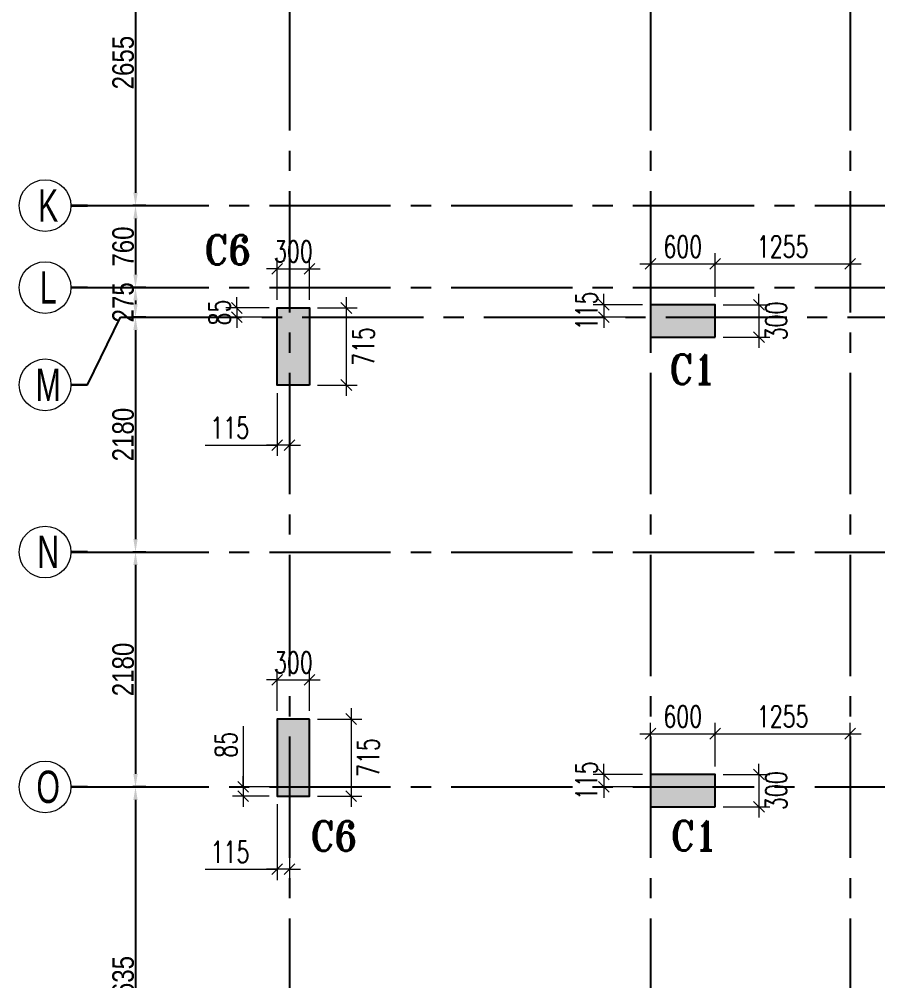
# Model space of a CAD drawing. Header units: millimetres. Extents: x 1123469 to 1752051, y -126924 to 196924.
# Drawn here: x 1363246 to 1371216, y -26813 to -17889 of the extents above; entities that cross this region are included whole.
import ezdxf
from ezdxf.enums import TextEntityAlignment as Align

# ---------------------------------------------------------------- set-up
doc = ezdxf.new("R2010")
doc.units = ezdxf.units.MM
doc.header["$LTSCALE"] = 500
doc.header["$MEASUREMENT"] = 0
doc.header["$PDMODE"] = 34
for name, pattern in [('CONTINOUS', [0]), ('DASHDOT', [1, 0.5, -0.25, 0, -0.25]), ('Site$0$CENTER2', [1.125, 0.75, -0.125, 0.125, -0.125])]:
    doc.linetypes.add(name, pattern=pattern)
doc.layers.get('Defpoints').update_dxf_attribs({"lineweight": 0})
for name, color, linetype, lineweight in [('COL. NO.', 1, 'DASHDOT', 15), ('CUT OUT', 1, 'Continuous', 13), ('dim-M', 1, 'Continuous', 15), ('GRID NO.', 7, 'Continuous', 20), ('TOWER COL HATCH', 253, 'Continuous', 20)]:
    doc.layers.add(name, color=color, linetype=linetype, lineweight=lineweight)
for name, color, linetype in [('GLASS', 5, 'Continuous'), ('GRID', 7, 'Continuous'), ('GRID DIM', 7, 'Continuous'), ('TOWER AREA COLUMN.', 6, 'Continuous')]:
    doc.layers.add(name, color=color, linetype=linetype)
doc.styles.add('2MM', font='romans.shx', dxfattribs={"width": 0.7})
doc.styles.add('D50', font='arial.ttf', dxfattribs={"width": 0.8})
doc.styles.add('ROMANT', font='romant__.ttf', dxfattribs={"width": 0.9, "height": 600})
doc.dimstyles.new('INNER DIM', dxfattribs={"dimtxt": 200, "dimasz": 120, "dimexe": 25, "dimexo": 25, "dimgap": 12, "dimtad": 1, "dimdec": 0, "dimrnd": 5, "dimzin": 0, "dimdsep": 46, "dimtxsty": 'D50', "dimcen": 0.09, "dimdle": 25, "dimclrt": 6, "dimadec": 0, "dimazin": 0, "dimtfac": 1, "dimtdec": 0, "dimtofl": 0, "dimtmove": 1, "dimatfit": 3, "dimfxl": 75, "dimtolj": 1, "dimtzin": 0, "dimarcsym": 0})
doc.dimstyles.new('RAJESH', dxfattribs={"dimtxt": 200, "dimasz": 180, "dimexe": 100, "dimexo": 250, "dimgap": 50, "dimtad": 2, "dimdec": 0, "dimzin": 1, "dimdsep": 46, "dimtxsty": '2MM', "dimblk": 'OBLIQUE', "dimcen": 0, "dimdle": 100, "dimclrd": 1, "dimclre": 1, "dimclrt": 3, "dimadec": 0, "dimazin": 0, "dimtfac": 1, "dimtdec": 0, "dimtix": 1, "dimtmove": 2, "dimatfit": 3, "dimfxl": 1, "dimtolj": 1, "dimlwd": -1, "dimarcsym": 0})

# ---------------------------------------------------------------- blocks, each defined once
blk = doc.blocks.new('GRID MARK')
at = {"layer": 'GRID NO.', "const_width": 50}
blk.add_lwpolyline([(0, -541), (0, -891)], dxfattribs=at)
at = {"layer": 'GRID NO.'}
blk.add_circle((0, 0), 541, dxfattribs=at)
at = {"layer": 'GRID NO.', "style": 'D50', "width": 0.8}
blk.add_attdef('Y1', text='', height=500, dxfattribs=at).set_placement((-33, -267), align=Align.CENTER)
blk = doc.blocks.new('*D58')
at = {"layer": 'Defpoints', "color": 0, "linetype": 'Continuous', "transparency": 16777216}
for p in [(1364612.7, 241193.8), (1364325, 238538.8), (1364447.2, 238538.8)]:
    blk.add_point(p, dxfattribs=at)
at = {"layer": 'GRID DIM', "color": 0, "linetype": 'Continuous', "lineweight": -2, "transparency": 16777216}
for p, q in [((1364587.7, 241193.8), (1364300, 241193.8)), ((1364422.2, 238538.8), (1364300, 238538.8))]:
    blk.add_line(p, q, dxfattribs=at)
at = {"layer": 'GRID DIM', "linetype": 'Continuous', "lineweight": -2, "transparency": 16777216}
blk.add_line((1364325, 241073.8), (1364325, 238658.8), dxfattribs=at)
at = {"layer": 'GRID DIM', "linetype": 'Continuous', "transparency": 16777216}
for points in [[(1364305, 241073.8), (1364345, 241073.8), (1364325, 241193.8)], [(1364305, 238658.8), (1364345, 238658.8), (1364325, 238538.8)]]:
    blk.add_solid(points, dxfattribs=at)
at = {"layer": 'GRID DIM', "linetype": 'Continuous', "transparency": 16777216, "insert": (1364210.9, 239866.3), "char_height": 200, "attachment_point": 5, "rotation": 90, "style": 'D50'}
blk.add_mtext('\\A1;2655', dxfattribs=at)
blk = doc.blocks.new('*D59')
at = {"layer": 'Defpoints', "color": 0, "linetype": 'Continuous', "transparency": 16777216}
for p in [(1364447.2, 238538.8), (1364325, 237778.8), (1364447.2, 237778.8)]:
    blk.add_point(p, dxfattribs=at)
at = {"layer": 'GRID DIM', "color": 0, "linetype": 'Continuous', "lineweight": -2, "transparency": 16777216}
for p, q in [((1364422.2, 238538.8), (1364300, 238538.8)), ((1364422.2, 237778.8), (1364300, 237778.8))]:
    blk.add_line(p, q, dxfattribs=at)
at = {"layer": 'GRID DIM', "linetype": 'Continuous', "lineweight": -2, "transparency": 16777216}
blk.add_line((1364325, 238418.8), (1364325, 237898.8), dxfattribs=at)
at = {"layer": 'GRID DIM', "linetype": 'Continuous', "transparency": 16777216}
for points in [[(1364305, 238418.8), (1364345, 238418.8), (1364325, 238538.8)], [(1364305, 237898.8), (1364345, 237898.8), (1364325, 237778.8)]]:
    blk.add_solid(points, dxfattribs=at)
at = {"layer": 'GRID DIM', "linetype": 'Continuous', "transparency": 16777216, "insert": (1364210.9, 238158.8), "char_height": 200, "attachment_point": 5, "rotation": 90, "style": 'D50'}
blk.add_mtext('\\A1;760', dxfattribs=at)
blk = doc.blocks.new('*D60')
at = {"layer": 'Defpoints', "color": 0, "linetype": 'Continuous', "transparency": 16777216}
for p in [(1364447.2, 237778.8), (1364325, 237504), (1364447.2, 237504)]:
    blk.add_point(p, dxfattribs=at)
at = {"layer": 'GRID DIM', "color": 0, "linetype": 'Continuous', "lineweight": -2, "transparency": 16777216}
for p, q in [((1364422.2, 237778.8), (1364300, 237778.8)), ((1364422.2, 237504), (1364300, 237504))]:
    blk.add_line(p, q, dxfattribs=at)
at = {"layer": 'GRID DIM', "linetype": 'Continuous', "lineweight": -2, "transparency": 16777216}
blk.add_line((1364325, 237658.8), (1364325, 237624), dxfattribs=at)
at = {"layer": 'GRID DIM', "linetype": 'Continuous', "transparency": 16777216}
for points in [[(1364305, 237658.8), (1364345, 237658.8), (1364325, 237778.8)], [(1364305, 237624), (1364345, 237624), (1364325, 237504)]]:
    blk.add_solid(points, dxfattribs=at)
at = {"layer": 'GRID DIM', "linetype": 'Continuous', "transparency": 16777216, "insert": (1364210.9, 237641.4), "char_height": 200, "attachment_point": 5, "rotation": 90, "style": 'D50'}
blk.add_mtext('\\A1;275', dxfattribs=at)
blk = doc.blocks.new('*D61')
at = {"layer": 'Defpoints', "color": 0, "linetype": 'Continuous', "transparency": 16777216}
for p in [(1364447.2, 237504), (1364325, 235324.1), (1364447.2, 235324.1)]:
    blk.add_point(p, dxfattribs=at)
at = {"layer": 'GRID DIM', "color": 0, "linetype": 'Continuous', "lineweight": -2, "transparency": 16777216}
for p, q in [((1364422.2, 237504), (1364300, 237504)), ((1364422.2, 235324.1), (1364300, 235324.1))]:
    blk.add_line(p, q, dxfattribs=at)
at = {"layer": 'GRID DIM', "linetype": 'Continuous', "lineweight": -2, "transparency": 16777216}
blk.add_line((1364325, 237384), (1364325, 235444.1), dxfattribs=at)
at = {"layer": 'GRID DIM', "linetype": 'Continuous', "transparency": 16777216}
for points in [[(1364305, 237384), (1364345, 237384), (1364325, 237504)], [(1364305, 235444.1), (1364345, 235444.1), (1364325, 235324.1)]]:
    blk.add_solid(points, dxfattribs=at)
at = {"layer": 'GRID DIM', "linetype": 'Continuous', "transparency": 16777216, "insert": (1364210.9, 236414), "char_height": 200, "attachment_point": 5, "rotation": 90, "style": 'D50'}
blk.add_mtext('\\A1;2180', dxfattribs=at)
blk = doc.blocks.new('*D62')
at = {"layer": 'Defpoints', "color": 0, "linetype": 'Continuous', "transparency": 16777216}
for p in [(1364447.2, 235324.1), (1364325, 233143.8), (1364447.2, 233143.8)]:
    blk.add_point(p, dxfattribs=at)
at = {"layer": 'GRID DIM', "color": 0, "linetype": 'Continuous', "lineweight": -2, "transparency": 16777216}
for p, q in [((1364422.2, 235324.1), (1364300, 235324.1)), ((1364422.2, 233143.8), (1364300, 233143.8))]:
    blk.add_line(p, q, dxfattribs=at)
at = {"layer": 'GRID DIM', "linetype": 'Continuous', "lineweight": -2, "transparency": 16777216}
blk.add_line((1364325, 235204.1), (1364325, 233263.8), dxfattribs=at)
at = {"layer": 'GRID DIM', "linetype": 'Continuous', "transparency": 16777216}
for points in [[(1364305, 235204.1), (1364345, 235204.1), (1364325, 235324.1)], [(1364305, 233263.8), (1364345, 233263.8), (1364325, 233143.8)]]:
    blk.add_solid(points, dxfattribs=at)
at = {"layer": 'GRID DIM', "linetype": 'Continuous', "transparency": 16777216, "insert": (1364210.9, 234233.9), "char_height": 200, "attachment_point": 5, "rotation": 90, "style": 'D50'}
blk.add_mtext('\\A1;2180', dxfattribs=at)
blk = doc.blocks.new('*D63')
at = {"layer": 'Defpoints', "color": 0, "linetype": 'Continuous', "transparency": 16777216}
for p in [(1364447.2, 233143.8), (1364325, 229508.8), (1364447.2, 229508.8)]:
    blk.add_point(p, dxfattribs=at)
at = {"layer": 'GRID DIM', "color": 0, "linetype": 'Continuous', "lineweight": -2, "transparency": 16777216}
for p, q in [((1364422.2, 233143.8), (1364300, 233143.8)), ((1364422.2, 229508.8), (1364300, 229508.8))]:
    blk.add_line(p, q, dxfattribs=at)
at = {"layer": 'GRID DIM', "linetype": 'Continuous', "lineweight": -2, "transparency": 16777216}
blk.add_line((1364325, 233023.8), (1364325, 229628.8), dxfattribs=at)
at = {"layer": 'GRID DIM', "linetype": 'Continuous', "transparency": 16777216}
for points in [[(1364305, 233023.8), (1364345, 233023.8), (1364325, 233143.8)], [(1364305, 229628.8), (1364345, 229628.8), (1364325, 229508.8)]]:
    blk.add_solid(points, dxfattribs=at)
at = {"layer": 'GRID DIM', "linetype": 'Continuous', "transparency": 16777216, "insert": (1364210.8, 231326.3), "char_height": 200, "attachment_point": 5, "rotation": 90, "style": 'D50'}
blk.add_mtext('\\A1;3635', dxfattribs=at)
blk = doc.blocks.new('3tgra')
at = {"layer": 'TOWER COL HATCH'}
h = blk.add_hatch(color=253, dxfattribs=at)
h.dxf.hatch_style = 1
h.paths.add_polyline_path([(1365940.6, 76331.9), (1365640.6, 76331.9), (1365640.6, 77046.9), (1365940.6, 77046.9)])
h = blk.add_hatch(color=253, dxfattribs=at)
h.dxf.hatch_style = 1
h.paths.add_polyline_path([(1369705.6, 76776.9), (1369705.6, 77076.9), (1369105.6, 77076.9), (1369105.6, 76776.9)])
h = blk.add_hatch(color=253, dxfattribs=at)
h.dxf.hatch_style = 1
h.paths.add_polyline_path([(1365940.6, 73231.8), (1365640.6, 73231.8), (1365640.6, 72516.8), (1365940.6, 72516.8)])
h = blk.add_hatch(color=253, dxfattribs=at)
h.dxf.hatch_style = 1
h.paths.add_polyline_path([(1369705.6, 72416.8), (1369705.6, 72716.8), (1369105.6, 72716.8), (1369105.6, 72416.8)])
at = {"layer": 'TOWER AREA COLUMN.', "color": 4}
for points in [[(1365940.6, 76331.9), (1365640.6, 76331.9), (1365640.6, 77046.9), (1365940.6, 77046.9)], [(1369705.6, 76776.9), (1369705.6, 77076.9), (1369105.6, 77076.9), (1369105.6, 76776.9)], [(1365940.6, 73231.8), (1365640.6, 73231.8), (1365640.6, 72516.8), (1365940.6, 72516.8)], [(1369705.6, 72416.8), (1369705.6, 72716.8), (1369105.6, 72716.8), (1369105.6, 72416.8)]]:
    blk.add_lwpolyline(points, close=True, dxfattribs=at)
blk = doc.blocks.new('_Oblique')
at = {"color": 0, "linetype": 'ByBlock', "lineweight": -2}
blk.add_line((-0.5, -0.5), (0.5, 0.5), dxfattribs=at)
blk = doc.blocks.new('*D1685')
at = {"layer": 'Defpoints', "color": 0, "ltscale": 100, "transparency": 16777216}
for p in [(1365940.6, 77411.3), (1365640.6, 77046.9), (1365940.6, 77046.9)]:
    blk.add_point(p, dxfattribs=at)
at = {"layer": 'dim-M', "color": 1, "lineweight": -2, "ltscale": 100, "transparency": 16777216}
for p, q in [((1365640.6, 77121.9), (1365640.6, 77511.3)), ((1365940.6, 77121.9), (1365940.6, 77511.3))]:
    blk.add_line(p, q, dxfattribs=at)
at = {"layer": 'dim-M', "color": 1, "ltscale": 100, "transparency": 16777216}
for p, q in [((1365640.6, 77411.3), (1365540.6, 77411.3)), ((1365640.6, 77411.3), (1365940.6, 77411.3)), ((1365940.6, 77411.3), (1366040.6, 77411.3))]:
    blk.add_line(p, q, dxfattribs=at)
at = {"layer": 'dim-M', "color": 1, "ltscale": 100, "transparency": 16777216, "xscale": 100, "yscale": 100, "zscale": 100}
blk.add_blockref('_Oblique', (1365640.6, 77411.3), dxfattribs=at)
at = {"layer": 'dim-M', "color": 1, "ltscale": 100, "transparency": 16777216, "xscale": 100, "yscale": 100, "zscale": 100, "rotation": 180}
blk.add_blockref('_Oblique', (1365940.6, 77411.3), dxfattribs=at)
at = {"layer": 'dim-M', "color": 3, "ltscale": 100, "transparency": 16777216, "insert": (1365790.6, 77571.3), "char_height": 200, "attachment_point": 5, "style": '2MM'}
blk.add_mtext('\\A1;300', dxfattribs=at)
blk = doc.blocks.new('*D1686')
at = {"layer": 'Defpoints', "color": 0, "ltscale": 100, "transparency": 16777216}
for p in [(1365940.6, 77046.9), (1365940.6, 76331.9), (1366281.9, 76331.9)]:
    blk.add_point(p, dxfattribs=at)
at = {"layer": 'dim-M', "color": 1, "ltscale": 100, "transparency": 16777216}
blk.add_line((1366281.9, 77146.9), (1366281.9, 76231.9), dxfattribs=at)
at = {"layer": 'dim-M', "color": 1, "lineweight": -2, "ltscale": 100, "transparency": 16777216}
for p, q in [((1366015.6, 77046.9), (1366381.9, 77046.9)), ((1366015.6, 76331.9), (1366381.9, 76331.9))]:
    blk.add_line(p, q, dxfattribs=at)
at = {"layer": 'dim-M', "color": 1, "ltscale": 100, "transparency": 16777216, "xscale": 100, "yscale": 100, "zscale": 100}
for p, rotation in [((1366281.9, 77046.9), 90), ((1366281.9, 76331.9), 270)]:
    blk.add_blockref('_Oblique', p, dxfattribs=dict(at, rotation=rotation))
at = {"layer": 'dim-M', "color": 3, "ltscale": 100, "transparency": 16777216, "insert": (1366441.9, 76689.4), "char_height": 200, "attachment_point": 5, "rotation": 90, "style": '2MM'}
blk.add_mtext('\\A1;715', dxfattribs=at)
blk = doc.blocks.new('*D1687')
at = {"layer": 'Defpoints', "color": 0, "ltscale": 100, "transparency": 16777216}
for p in [(1365640.6, 77046.9), (1365265.1, 76961.9), (1365640.6, 76961.9)]:
    blk.add_point(p, dxfattribs=at)
at = {"layer": 'dim-M', "color": 1, "ltscale": 100, "transparency": 16777216}
for p, q in [((1365265.1, 77046.9), (1365265.1, 77146.9)), ((1365265.1, 77046.9), (1365265.1, 76961.9)), ((1365265.1, 76961.9), (1365265.1, 76861.9))]:
    blk.add_line(p, q, dxfattribs=at)
at = {"layer": 'dim-M', "color": 1, "lineweight": -2, "ltscale": 100, "transparency": 16777216}
for p, q in [((1365565.6, 77046.9), (1365165.1, 77046.9)), ((1365565.6, 76961.9), (1365165.1, 76961.9))]:
    blk.add_line(p, q, dxfattribs=at)
at = {"layer": 'dim-M', "color": 1, "ltscale": 100, "transparency": 16777216, "xscale": 100, "yscale": 100, "zscale": 100}
for p, rotation in [((1365265.1, 77046.9), 270), ((1365265.1, 76961.9), 90)]:
    blk.add_blockref('_Oblique', p, dxfattribs=dict(at, rotation=rotation))
at = {"layer": 'dim-M', "color": 3, "ltscale": 100, "transparency": 16777216, "insert": (1365105.1, 77004.4), "char_height": 200, "attachment_point": 5, "rotation": 90, "style": '2MM'}
blk.add_mtext('\\A1;85', dxfattribs=at)
blk = doc.blocks.new('*D1688')
at = {"layer": 'Defpoints', "color": 0, "ltscale": 100, "transparency": 16777216}
for p in [(1365640.6, 76331.9), (1365755.6, 76331.9), (1365640.6, 75774.5)]:
    blk.add_point(p, dxfattribs=at)
at = {"layer": 'dim-M', "color": 1, "lineweight": -2, "ltscale": 100, "transparency": 16777216}
for p, q in [((1365640.6, 76256.9), (1365640.6, 75674.5)), ((1365755.6, 76256.9), (1365755.6, 75674.5))]:
    blk.add_line(p, q, dxfattribs=at)
at = {"layer": 'dim-M', "color": 1, "ltscale": 100, "transparency": 16777216}
for p, q in [((1364970.6, 75774.5), (1365640.6, 75774.5)), ((1365640.6, 75774.5), (1365540.6, 75774.5)), ((1365755.6, 75774.5), (1365640.6, 75774.5)), ((1365755.6, 75774.5), (1365640.6, 75774.5)), ((1365755.6, 75774.5), (1365855.6, 75774.5))]:
    blk.add_line(p, q, dxfattribs=at)
at = {"layer": 'dim-M', "color": 1, "ltscale": 100, "transparency": 16777216, "xscale": 100, "yscale": 100, "zscale": 100}
blk.add_blockref('_Oblique', (1365640.6, 75774.5), dxfattribs=at)
at = {"layer": 'dim-M', "color": 1, "ltscale": 100, "transparency": 16777216, "xscale": 100, "yscale": 100, "zscale": 100, "rotation": 180}
blk.add_blockref('_Oblique', (1365755.6, 75774.5), dxfattribs=at)
at = {"layer": 'dim-M', "color": 3, "ltscale": 100, "transparency": 16777216, "insert": (1365200.6, 75934.5), "char_height": 200, "attachment_point": 5, "style": '2MM'}
blk.add_mtext('\\A1;115', dxfattribs=at)
blk = doc.blocks.new('*D1689')
at = {"layer": 'Defpoints', "color": 0, "ltscale": 100, "transparency": 16777216}
for p in [(1365940.6, 73596.1), (1365640.6, 73231.8), (1365940.6, 73231.8)]:
    blk.add_point(p, dxfattribs=at)
at = {"layer": 'dim-M', "color": 1, "lineweight": -2, "ltscale": 100, "transparency": 16777216}
for p, q in [((1365640.6, 73306.8), (1365640.6, 73696.1)), ((1365940.6, 73306.8), (1365940.6, 73696.1))]:
    blk.add_line(p, q, dxfattribs=at)
at = {"layer": 'dim-M', "color": 1, "ltscale": 100, "transparency": 16777216}
for p, q in [((1365640.6, 73596.1), (1365540.6, 73596.1)), ((1365640.6, 73596.1), (1365940.6, 73596.1)), ((1365940.6, 73596.1), (1366040.6, 73596.1))]:
    blk.add_line(p, q, dxfattribs=at)
at = {"layer": 'dim-M', "color": 1, "ltscale": 100, "transparency": 16777216, "xscale": 100, "yscale": 100, "zscale": 100}
blk.add_blockref('_Oblique', (1365640.6, 73596.1), dxfattribs=at)
at = {"layer": 'dim-M', "color": 1, "ltscale": 100, "transparency": 16777216, "xscale": 100, "yscale": 100, "zscale": 100, "rotation": 180}
blk.add_blockref('_Oblique', (1365940.6, 73596.1), dxfattribs=at)
at = {"layer": 'dim-M', "color": 3, "ltscale": 100, "transparency": 16777216, "insert": (1365790.6, 73756.1), "char_height": 200, "attachment_point": 5, "style": '2MM'}
blk.add_mtext('\\A1;300', dxfattribs=at)
blk = doc.blocks.new('*D1690')
at = {"layer": 'Defpoints', "color": 0, "ltscale": 100, "transparency": 16777216}
for p in [(1365940.6, 73231.8), (1365940.6, 72516.8), (1366326.4, 72516.8)]:
    blk.add_point(p, dxfattribs=at)
at = {"layer": 'dim-M', "color": 1, "ltscale": 100, "transparency": 16777216}
blk.add_line((1366326.4, 73331.8), (1366326.4, 72416.8), dxfattribs=at)
at = {"layer": 'dim-M', "color": 1, "lineweight": -2, "ltscale": 100, "transparency": 16777216}
for p, q in [((1366015.6, 73231.8), (1366426.4, 73231.8)), ((1366015.6, 72516.8), (1366426.4, 72516.8))]:
    blk.add_line(p, q, dxfattribs=at)
at = {"layer": 'dim-M', "color": 1, "ltscale": 100, "transparency": 16777216, "xscale": 100, "yscale": 100, "zscale": 100}
for p, rotation in [((1366326.4, 73231.8), 90), ((1366326.4, 72516.8), 270)]:
    blk.add_blockref('_Oblique', p, dxfattribs=dict(at, rotation=rotation))
at = {"layer": 'dim-M', "color": 3, "ltscale": 100, "transparency": 16777216, "insert": (1366486.4, 72874.3), "char_height": 200, "attachment_point": 5, "rotation": 90, "style": '2MM'}
blk.add_mtext('\\A1;715', dxfattribs=at)
blk = doc.blocks.new('*D1691')
at = {"layer": 'Defpoints', "color": 0, "ltscale": 100, "transparency": 16777216}
for p in [(1365640.6, 72601.8), (1365325.1, 72516.8), (1365640.6, 72516.8)]:
    blk.add_point(p, dxfattribs=at)
at = {"layer": 'dim-M', "color": 1, "ltscale": 100, "transparency": 16777216}
for p, q in [((1365325.1, 73166), (1365325.1, 72601.8)), ((1365325.1, 72601.8), (1365325.1, 72701.8)), ((1365325.1, 72601.8), (1365325.1, 72516.8)), ((1365325.1, 72601.8), (1365325.1, 72516.8)), ((1365325.1, 72516.8), (1365325.1, 72416.8))]:
    blk.add_line(p, q, dxfattribs=at)
at = {"layer": 'dim-M', "color": 1, "lineweight": -2, "ltscale": 100, "transparency": 16777216}
for p, q in [((1365565.6, 72601.8), (1365225.1, 72601.8)), ((1365565.6, 72516.8), (1365225.1, 72516.8))]:
    blk.add_line(p, q, dxfattribs=at)
at = {"layer": 'dim-M', "color": 1, "ltscale": 100, "transparency": 16777216, "xscale": 100, "yscale": 100, "zscale": 100}
for p, rotation in [((1365325.1, 72601.8), 270), ((1365325.1, 72516.8), 90)]:
    blk.add_blockref('_Oblique', p, dxfattribs=dict(at, rotation=rotation))
at = {"layer": 'dim-M', "color": 3, "ltscale": 100, "transparency": 16777216, "insert": (1365165.1, 72992.6), "char_height": 200, "attachment_point": 5, "rotation": 90, "style": '2MM'}
blk.add_mtext('\\A1;85', dxfattribs=at)
blk = doc.blocks.new('*D1692')
at = {"layer": 'Defpoints', "color": 0, "ltscale": 100, "transparency": 16777216}
for p in [(1365640.6, 72516.8), (1365755.6, 72516.8), (1365640.6, 71837.7)]:
    blk.add_point(p, dxfattribs=at)
at = {"layer": 'dim-M', "color": 1, "lineweight": -2, "ltscale": 100, "transparency": 16777216}
for p, q in [((1365640.6, 72441.8), (1365640.6, 71737.7)), ((1365755.6, 72441.8), (1365755.6, 71737.7))]:
    blk.add_line(p, q, dxfattribs=at)
at = {"layer": 'dim-M', "color": 1, "ltscale": 100, "transparency": 16777216}
for p, q in [((1364972.4, 71837.7), (1365640.6, 71837.7)), ((1365640.6, 71837.7), (1365540.6, 71837.7)), ((1365755.6, 71837.7), (1365640.6, 71837.7)), ((1365755.6, 71837.7), (1365640.6, 71837.7)), ((1365755.6, 71837.7), (1365855.6, 71837.7))]:
    blk.add_line(p, q, dxfattribs=at)
at = {"layer": 'dim-M', "color": 1, "ltscale": 100, "transparency": 16777216, "xscale": 100, "yscale": 100, "zscale": 100}
blk.add_blockref('_Oblique', (1365640.6, 71837.7), dxfattribs=at)
at = {"layer": 'dim-M', "color": 1, "ltscale": 100, "transparency": 16777216, "xscale": 100, "yscale": 100, "zscale": 100, "rotation": 180}
blk.add_blockref('_Oblique', (1365755.6, 71837.7), dxfattribs=at)
at = {"layer": 'dim-M', "color": 3, "ltscale": 100, "transparency": 16777216, "insert": (1365202.4, 71997.7), "char_height": 200, "attachment_point": 5, "style": '2MM'}
blk.add_mtext('\\A1;115', dxfattribs=at)
blk = doc.blocks.new('*D1762')
at = {"layer": 'Defpoints', "color": 0, "ltscale": 100, "transparency": 16777216}
for p in [(1369705.6, 77455.7), (1369105.6, 77076.9), (1369705.6, 77076.9)]:
    blk.add_point(p, dxfattribs=at)
at = {"layer": 'dim-M', "color": 1, "lineweight": -2, "ltscale": 100, "transparency": 16777216}
for p, q in [((1369105.6, 77151.9), (1369105.6, 77555.7)), ((1369705.6, 77151.9), (1369705.6, 77555.7))]:
    blk.add_line(p, q, dxfattribs=at)
at = {"layer": 'dim-M', "color": 1, "ltscale": 100, "transparency": 16777216}
blk.add_line((1369005.6, 77455.7), (1369805.6, 77455.7), dxfattribs=at)
at = {"layer": 'dim-M', "color": 1, "ltscale": 100, "transparency": 16777216, "xscale": 100, "yscale": 100, "zscale": 100, "rotation": 180}
blk.add_blockref('_Oblique', (1369105.6, 77455.7), dxfattribs=at)
at = {"layer": 'dim-M', "color": 1, "ltscale": 100, "transparency": 16777216, "xscale": 100, "yscale": 100, "zscale": 100}
blk.add_blockref('_Oblique', (1369705.6, 77455.7), dxfattribs=at)
at = {"layer": 'dim-M', "color": 3, "ltscale": 100, "transparency": 16777216, "insert": (1369405.6, 77615.7), "char_height": 200, "attachment_point": 5, "style": '2MM'}
blk.add_mtext('\\A1;600', dxfattribs=at)
blk = doc.blocks.new('*D1763')
at = {"layer": 'Defpoints', "color": 0, "ltscale": 100, "transparency": 16777216}
for p in [(1370960.6, 77455.7), (1369705.6, 77076.9), (1370960.6, 77076.9)]:
    blk.add_point(p, dxfattribs=at)
at = {"layer": 'dim-M', "color": 1, "lineweight": -2, "ltscale": 100, "transparency": 16777216}
for p, q in [((1369705.6, 77151.9), (1369705.6, 77555.7)), ((1370960.6, 77151.9), (1370960.6, 77555.7))]:
    blk.add_line(p, q, dxfattribs=at)
at = {"layer": 'dim-M', "color": 1, "ltscale": 100, "transparency": 16777216}
blk.add_line((1369605.6, 77455.7), (1371060.6, 77455.7), dxfattribs=at)
at = {"layer": 'dim-M', "color": 1, "ltscale": 100, "transparency": 16777216, "xscale": 100, "yscale": 100, "zscale": 100, "rotation": 180}
blk.add_blockref('_Oblique', (1369705.6, 77455.7), dxfattribs=at)
at = {"layer": 'dim-M', "color": 1, "ltscale": 100, "transparency": 16777216, "xscale": 100, "yscale": 100, "zscale": 100}
blk.add_blockref('_Oblique', (1370960.6, 77455.7), dxfattribs=at)
at = {"layer": 'dim-M', "color": 3, "ltscale": 100, "transparency": 16777216, "insert": (1370333.1, 77615.7), "char_height": 200, "attachment_point": 5, "style": '2MM'}
blk.add_mtext('\\A1;1255', dxfattribs=at)
blk = doc.blocks.new('*D1764')
at = {"layer": 'Defpoints', "color": 0, "ltscale": 100, "transparency": 16777216}
for p in [(1369705.6, 77076.9), (1369705.6, 76776.9), (1370113.2, 76776.9)]:
    blk.add_point(p, dxfattribs=at)
at = {"layer": 'dim-M', "color": 1, "ltscale": 100, "transparency": 16777216}
for p, q in [((1370113.2, 77076.9), (1370113.2, 77176.9)), ((1370113.2, 77076.9), (1370113.2, 76776.9)), ((1370113.2, 76776.9), (1370113.2, 76676.9))]:
    blk.add_line(p, q, dxfattribs=at)
at = {"layer": 'dim-M', "color": 1, "lineweight": -2, "ltscale": 100, "transparency": 16777216}
for p, q in [((1369780.6, 77076.9), (1370213.2, 77076.9)), ((1369780.6, 76776.9), (1370213.2, 76776.9))]:
    blk.add_line(p, q, dxfattribs=at)
at = {"layer": 'dim-M', "color": 1, "ltscale": 100, "transparency": 16777216, "xscale": 100, "yscale": 100, "zscale": 100}
for p, rotation in [((1370113.2, 77076.9), 270), ((1370113.2, 76776.9), 90)]:
    blk.add_blockref('_Oblique', p, dxfattribs=dict(at, rotation=rotation))
at = {"layer": 'dim-M', "color": 3, "ltscale": 100, "transparency": 16777216, "insert": (1370273.2, 76926.9), "char_height": 200, "attachment_point": 5, "rotation": 90, "style": '2MM'}
blk.add_mtext('\\A1;300', dxfattribs=at)
blk = doc.blocks.new('*D1765')
at = {"layer": 'Defpoints', "color": 0, "ltscale": 100, "transparency": 16777216}
for p in [(1369105.6, 77076.9), (1368672.6, 76961.9), (1369105.6, 76961.9)]:
    blk.add_point(p, dxfattribs=at)
at = {"layer": 'dim-M', "color": 1, "ltscale": 100, "transparency": 16777216}
for p, q in [((1368672.6, 77076.9), (1368672.6, 77176.9)), ((1368672.6, 77076.9), (1368672.6, 76961.9)), ((1368672.6, 76961.9), (1368672.6, 76861.9))]:
    blk.add_line(p, q, dxfattribs=at)
at = {"layer": 'dim-M', "color": 1, "lineweight": -2, "ltscale": 100, "transparency": 16777216}
for p, q in [((1369030.6, 77076.9), (1368572.6, 77076.9)), ((1369030.6, 76961.9), (1368572.6, 76961.9))]:
    blk.add_line(p, q, dxfattribs=at)
at = {"layer": 'dim-M', "color": 1, "ltscale": 100, "transparency": 16777216, "xscale": 100, "yscale": 100, "zscale": 100}
for p, rotation in [((1368672.6, 77076.9), 270), ((1368672.6, 76961.9), 90)]:
    blk.add_blockref('_Oblique', p, dxfattribs=dict(at, rotation=rotation))
at = {"layer": 'dim-M', "color": 3, "ltscale": 100, "transparency": 16777216, "insert": (1368512.6, 77019.4), "char_height": 200, "attachment_point": 5, "rotation": 90, "style": '2MM'}
blk.add_mtext('\\A1;115', dxfattribs=at)
blk = doc.blocks.new('*D1791')
at = {"layer": 'Defpoints', "color": 0, "ltscale": 100, "transparency": 16777216}
for p in [(1369705.6, 73095.6), (1369105.6, 72716.8), (1369705.6, 72716.8)]:
    blk.add_point(p, dxfattribs=at)
at = {"layer": 'dim-M', "color": 1, "lineweight": -2, "ltscale": 100, "transparency": 16777216}
for p, q in [((1369105.6, 72791.8), (1369105.6, 73195.6)), ((1369705.6, 72791.8), (1369705.6, 73195.6))]:
    blk.add_line(p, q, dxfattribs=at)
at = {"layer": 'dim-M', "color": 1, "ltscale": 100, "transparency": 16777216}
blk.add_line((1369005.6, 73095.6), (1369805.6, 73095.6), dxfattribs=at)
at = {"layer": 'dim-M', "color": 1, "ltscale": 100, "transparency": 16777216, "xscale": 100, "yscale": 100, "zscale": 100, "rotation": 180}
blk.add_blockref('_Oblique', (1369105.6, 73095.6), dxfattribs=at)
at = {"layer": 'dim-M', "color": 1, "ltscale": 100, "transparency": 16777216, "xscale": 100, "yscale": 100, "zscale": 100}
blk.add_blockref('_Oblique', (1369705.6, 73095.6), dxfattribs=at)
at = {"layer": 'dim-M', "color": 3, "ltscale": 100, "transparency": 16777216, "insert": (1369405.6, 73255.6), "char_height": 200, "attachment_point": 5, "style": '2MM'}
blk.add_mtext('\\A1;600', dxfattribs=at)
blk = doc.blocks.new('*D1792')
at = {"layer": 'Defpoints', "color": 0, "ltscale": 100, "transparency": 16777216}
for p in [(1370960.6, 73095.6), (1369705.6, 72716.8), (1370960.6, 72716.8)]:
    blk.add_point(p, dxfattribs=at)
at = {"layer": 'dim-M', "color": 1, "lineweight": -2, "ltscale": 100, "transparency": 16777216}
for p, q in [((1369705.6, 72791.8), (1369705.6, 73195.6)), ((1370960.6, 72791.8), (1370960.6, 73195.6))]:
    blk.add_line(p, q, dxfattribs=at)
at = {"layer": 'dim-M', "color": 1, "ltscale": 100, "transparency": 16777216}
blk.add_line((1369605.6, 73095.6), (1371060.6, 73095.6), dxfattribs=at)
at = {"layer": 'dim-M', "color": 1, "ltscale": 100, "transparency": 16777216, "xscale": 100, "yscale": 100, "zscale": 100, "rotation": 180}
blk.add_blockref('_Oblique', (1369705.6, 73095.6), dxfattribs=at)
at = {"layer": 'dim-M', "color": 1, "ltscale": 100, "transparency": 16777216, "xscale": 100, "yscale": 100, "zscale": 100}
blk.add_blockref('_Oblique', (1370960.6, 73095.6), dxfattribs=at)
at = {"layer": 'dim-M', "color": 3, "ltscale": 100, "transparency": 16777216, "insert": (1370333.1, 73255.6), "char_height": 200, "attachment_point": 5, "style": '2MM'}
blk.add_mtext('\\A1;1255', dxfattribs=at)
blk = doc.blocks.new('*D1793')
at = {"layer": 'Defpoints', "color": 0, "ltscale": 100, "transparency": 16777216}
for p in [(1369705.6, 72716.8), (1369705.6, 72416.8), (1370113.2, 72416.8)]:
    blk.add_point(p, dxfattribs=at)
at = {"layer": 'dim-M', "color": 1, "ltscale": 100, "transparency": 16777216}
for p, q in [((1370113.2, 72716.8), (1370113.2, 72816.8)), ((1370113.2, 72716.8), (1370113.2, 72416.8)), ((1370113.2, 72416.8), (1370113.2, 72316.8))]:
    blk.add_line(p, q, dxfattribs=at)
at = {"layer": 'dim-M', "color": 1, "lineweight": -2, "ltscale": 100, "transparency": 16777216}
for p, q in [((1369780.6, 72716.8), (1370213.2, 72716.8)), ((1369780.6, 72416.8), (1370213.2, 72416.8))]:
    blk.add_line(p, q, dxfattribs=at)
at = {"layer": 'dim-M', "color": 1, "ltscale": 100, "transparency": 16777216, "xscale": 100, "yscale": 100, "zscale": 100}
for p, rotation in [((1370113.2, 72716.8), 270), ((1370113.2, 72416.8), 90)]:
    blk.add_blockref('_Oblique', p, dxfattribs=dict(at, rotation=rotation))
at = {"layer": 'dim-M', "color": 3, "ltscale": 100, "transparency": 16777216, "insert": (1370273.2, 72566.8), "char_height": 200, "attachment_point": 5, "rotation": 90, "style": '2MM'}
blk.add_mtext('\\A1;300', dxfattribs=at)
blk = doc.blocks.new('*D1794')
at = {"layer": 'Defpoints', "color": 0, "ltscale": 100, "transparency": 16777216}
for p in [(1369105.6, 72716.8), (1368672.5, 72601.8), (1369105.6, 72601.8)]:
    blk.add_point(p, dxfattribs=at)
at = {"layer": 'dim-M', "color": 1, "ltscale": 100, "transparency": 16777216}
for p, q in [((1368672.5, 72716.8), (1368672.5, 72816.8)), ((1368672.5, 72716.8), (1368672.5, 72601.8)), ((1368672.5, 72601.8), (1368672.5, 72501.8))]:
    blk.add_line(p, q, dxfattribs=at)
at = {"layer": 'dim-M', "color": 1, "lineweight": -2, "ltscale": 100, "transparency": 16777216}
for p, q in [((1369030.6, 72716.8), (1368572.5, 72716.8)), ((1369030.6, 72601.8), (1368572.5, 72601.8))]:
    blk.add_line(p, q, dxfattribs=at)
at = {"layer": 'dim-M', "color": 1, "ltscale": 100, "transparency": 16777216, "xscale": 100, "yscale": 100, "zscale": 100}
for p, rotation in [((1368672.5, 72716.8), 270), ((1368672.5, 72601.8), 90)]:
    blk.add_blockref('_Oblique', p, dxfattribs=dict(at, rotation=rotation))
at = {"layer": 'dim-M', "color": 3, "ltscale": 100, "transparency": 16777216, "insert": (1368512.5, 72659.3), "char_height": 200, "attachment_point": 5, "rotation": 90, "style": '2MM'}
blk.add_mtext('\\A1;115', dxfattribs=at)
blk = doc.blocks.new('EEE')
at = {"layer": 'GRID', "color": 16, "linetype": 'Site$0$CENTER2', "ltscale": 3}
for points in [[(1365755.6, 258923.2), (1365755.6, 223711.9)], [(1369105.6, 258923.2), (1369105.6, 223711.9)], [(1370960.6, 258923.2), (1370960.6, 223711.9)], [(1363880.9, 238538.8), (1442964.5, 238538.8)], [(1363880.9, 237778.8), (1442964.5, 237778.8)], [(1363880.9, 236875.5), (1364185.2, 237504), (1442964.5, 237504)], [(1363880.9, 235324.1), (1442964.5, 235324.1)], [(1363880.9, 233143.8), (1442964.5, 233143.8)]]:
    blk.add_lwpolyline(points, dxfattribs=at)
at = {"layer": 'GRID NO.'}
ref = blk.add_blockref('GRID MARK', (1363485.6, 238538.8), dxfattribs=dict(at, xscale=0.443520000003279, yscale=0.443520000003279, zscale=0.443520000003279, rotation=90))
ref.add_attrib('Y1', 'K', dxfattribs={"height": 300, "style": 'D50', "width": 0.669886}).set_placement((1363514.6, 238539.8), align=Align.MIDDLE_CENTER)
ref = blk.add_blockref('GRID MARK', (1363485.6, 237778.8), dxfattribs=dict(at, xscale=0.443520000003279, yscale=0.443520000003279, zscale=0.443520000003279, rotation=90))
ref.add_attrib('Y1', 'L', dxfattribs={"height": 300, "style": 'D50', "width": 0.669886}).set_placement((1363514.6, 237779.8), align=Align.MIDDLE_CENTER)
ref = blk.add_blockref('GRID MARK', (1363485.6, 236875.5), dxfattribs=dict(at, xscale=0.443520000003279, yscale=0.443520000003279, zscale=0.443520000003279, rotation=90))
ref.add_attrib('Y1', 'M', dxfattribs={"height": 300, "style": 'D50', "width": 0.669886}).set_placement((1363514.6, 236876.5), align=Align.MIDDLE_CENTER)
ref = blk.add_blockref('GRID MARK', (1363485.6, 235324.1), dxfattribs=dict(at, xscale=0.443520000003279, yscale=0.443520000003279, zscale=0.443520000003279, rotation=90))
ref.add_attrib('Y1', 'N', dxfattribs={"height": 300, "style": 'D50', "width": 0.669886}).set_placement((1363514.6, 235325.1), align=Align.MIDDLE_CENTER)
ref = blk.add_blockref('GRID MARK', (1363485.6, 233143.8), dxfattribs=dict(at, xscale=0.443520000003279, yscale=0.443520000003279, zscale=0.443520000003279, rotation=90))
ref.add_attrib('Y1', 'O', dxfattribs={"height": 300, "style": 'D50', "width": 0.669886}).set_placement((1363514.6, 233144.9), align=Align.MIDDLE_CENTER)
at = {"layer": 'GRID DIM', "color": 0, "linetype": 'Continuous'}
for base, p1, p2, picture, middle in [((1364325, 238538.8), (1364612.7, 241193.8), (1364447.2, 238538.8), '*D58', (1364210.9, 239866.3)), ((1364325, 237778.8), (1364447.2, 238538.8), (1364447.2, 237778.8), '*D59', (1364210.9, 238158.8)), ((1364325, 235324.1), (1364447.2, 237504), (1364447.2, 235324.1), '*D61', (1364210.9, 236414)), ((1364325, 233143.8), (1364447.2, 235324.1), (1364447.2, 233143.8), '*D62', (1364210.9, 234233.9)), ((1364325, 229508.8), (1364447.2, 233143.8), (1364447.2, 229508.8), '*D63', (1364210.8, 231326.3))]:
    dim = blk.add_linear_dim(base=base, p1=p1, p2=p2, angle=90, dimstyle='INNER DIM', override={"dimclrd": 256, "dimclrt": 256}, dxfattribs=at)
    dim.commit()
    dim.dimension.update_dxf_attribs({"geometry": picture, "text_midpoint": middle})
dim = blk.add_linear_dim(base=(1364325, 237504), p1=(1364447.2, 237778.8), p2=(1364447.2, 237504), angle=90, dimstyle='INNER DIM', override={"dimclrd": 256, "dimclrt": 256}, dxfattribs=at)
dim.commit()
dim.dimension.update_dxf_attribs({"geometry": '*D60', "text_midpoint": (1364325, 237641.4), "dimtype": 128})
blk = doc.blocks.new('G012')
at = {"layer": 'COL. NO.', "color": 4, "linetype": 'CONTINOUS', "style": 'ROMANT', "width": 0.9}
for s, p in [('C6', (1364963.8, 77449.2, 0)), ('C1', (1369280.4, 76341.1, 0)), ('C6', (1365949.9, 72008.9, 0)), ('C1', (1369294.7, 72011.5, 0))]:
    blk.add_text(s, height=275, dxfattribs=at).set_placement(p)
at = {"layer": 'dim-M', "ltscale": 100}
for base, p1, p2, picture, middle in [((1369705.6, 77455.7), (1369105.6, 77076.9), (1369705.6, 77076.9), '*D1762', (1369405.6, 77615.7)), ((1370960.6, 77455.7), (1369705.6, 77076.9), (1370960.6, 77076.9), '*D1763', (1370333.1, 77615.7)), ((1365940.6, 77411.3), (1365640.6, 77046.9), (1365940.6, 77046.9), '*D1685', (1365790.6, 77571.3)), ((1365940.6, 73596.1), (1365640.6, 73231.8), (1365940.6, 73231.8), '*D1689', (1365790.6, 73756.1)), ((1369705.6, 73095.6), (1369105.6, 72716.8), (1369705.6, 72716.8), '*D1791', (1369405.6, 73255.6)), ((1370960.6, 73095.6), (1369705.6, 72716.8), (1370960.6, 72716.8), '*D1792', (1370333.1, 73255.6))]:
    dim = blk.add_linear_dim(base=base, p1=p1, p2=p2, dimstyle='RAJESH', override={"dimasz": 100, "dimexo": 75, "dimgap": 60, "dimtmove": 1}, dxfattribs=at)
    dim.commit()
    dim.dimension.update_dxf_attribs({"geometry": picture, "text_midpoint": middle})
for base, p1, p2, picture, middle in [((1368672.6, 76961.9), (1369105.6, 77076.9), (1369105.6, 76961.9), '*D1765', (1368512.6, 77019.4)), ((1365265.1, 76961.9), (1365640.6, 77046.9), (1365640.6, 76961.9), '*D1687', (1365105.1, 77004.4)), ((1366281.9, 76331.9), (1365940.6, 77046.9), (1365940.6, 76331.9), '*D1686', (1366441.9, 76689.4)), ((1370113.2, 76776.9), (1369705.6, 77076.9), (1369705.6, 76776.9), '*D1764', (1370273.2, 76926.9)), ((1366326.4, 72516.8), (1365940.6, 73231.8), (1365940.6, 72516.8), '*D1690', (1366486.4, 72874.3)), ((1368672.5, 72601.8), (1369105.6, 72716.8), (1369105.6, 72601.8), '*D1794', (1368512.5, 72659.3)), ((1370113.2, 72416.8), (1369705.6, 72716.8), (1369705.6, 72416.8), '*D1793', (1370273.2, 72566.8))]:
    dim = blk.add_linear_dim(base=base, p1=p1, p2=p2, angle=90, dimstyle='RAJESH', override={"dimasz": 100, "dimexo": 75, "dimgap": 60, "dimtmove": 1}, dxfattribs=at)
    dim.commit()
    dim.dimension.update_dxf_attribs({"geometry": picture, "text_midpoint": middle})
for base, p1, p2, picture, middle in [((1365640.6, 75774.5), (1365755.6, 76331.9), (1365640.6, 76331.9), '*D1688', (1365200.6, 75984.5)), ((1365640.6, 71837.7), (1365755.6, 72516.8), (1365640.6, 72516.8), '*D1692', (1365202.4, 71813.2))]:
    dim = blk.add_linear_dim(base=base, p1=p1, p2=p2, dimstyle='RAJESH', override={"dimasz": 100, "dimexo": 75, "dimgap": 60, "dimtmove": 1}, dxfattribs=at)
    dim.commit()
    dim.dimension.update_dxf_attribs({"geometry": picture, "text_midpoint": middle, "dimtype": 128})
dim = blk.add_linear_dim(base=(1365325.1, 72516.8), p1=(1365640.6, 72601.8), p2=(1365640.6, 72516.8), angle=90, dimstyle='RAJESH', override={"dimasz": 100, "dimexo": 75, "dimgap": 60, "dimtmove": 1}, dxfattribs=at)
dim.commit()
dim.dimension.update_dxf_attribs({"geometry": '*D1691', "text_midpoint": (1365165.1, 72992.6), "dimtype": 128})

msp = doc.modelspace()

# ---------------------------------------------------------------- block references
at = {"layer": 'CUT OUT', "color": 4}
msp.add_blockref('3tgra', (0, -97615.5), dxfattribs=at)
at = {"layer": 'dim-M', "color": 4}
msp.add_blockref('G012', (0, -97615.5), dxfattribs=at)
at = {"layer": 'GLASS', "color": 4}
msp.add_blockref('EEE', (0, -258157.5), dxfattribs=at)

doc.saveas('drawing.dxf')
